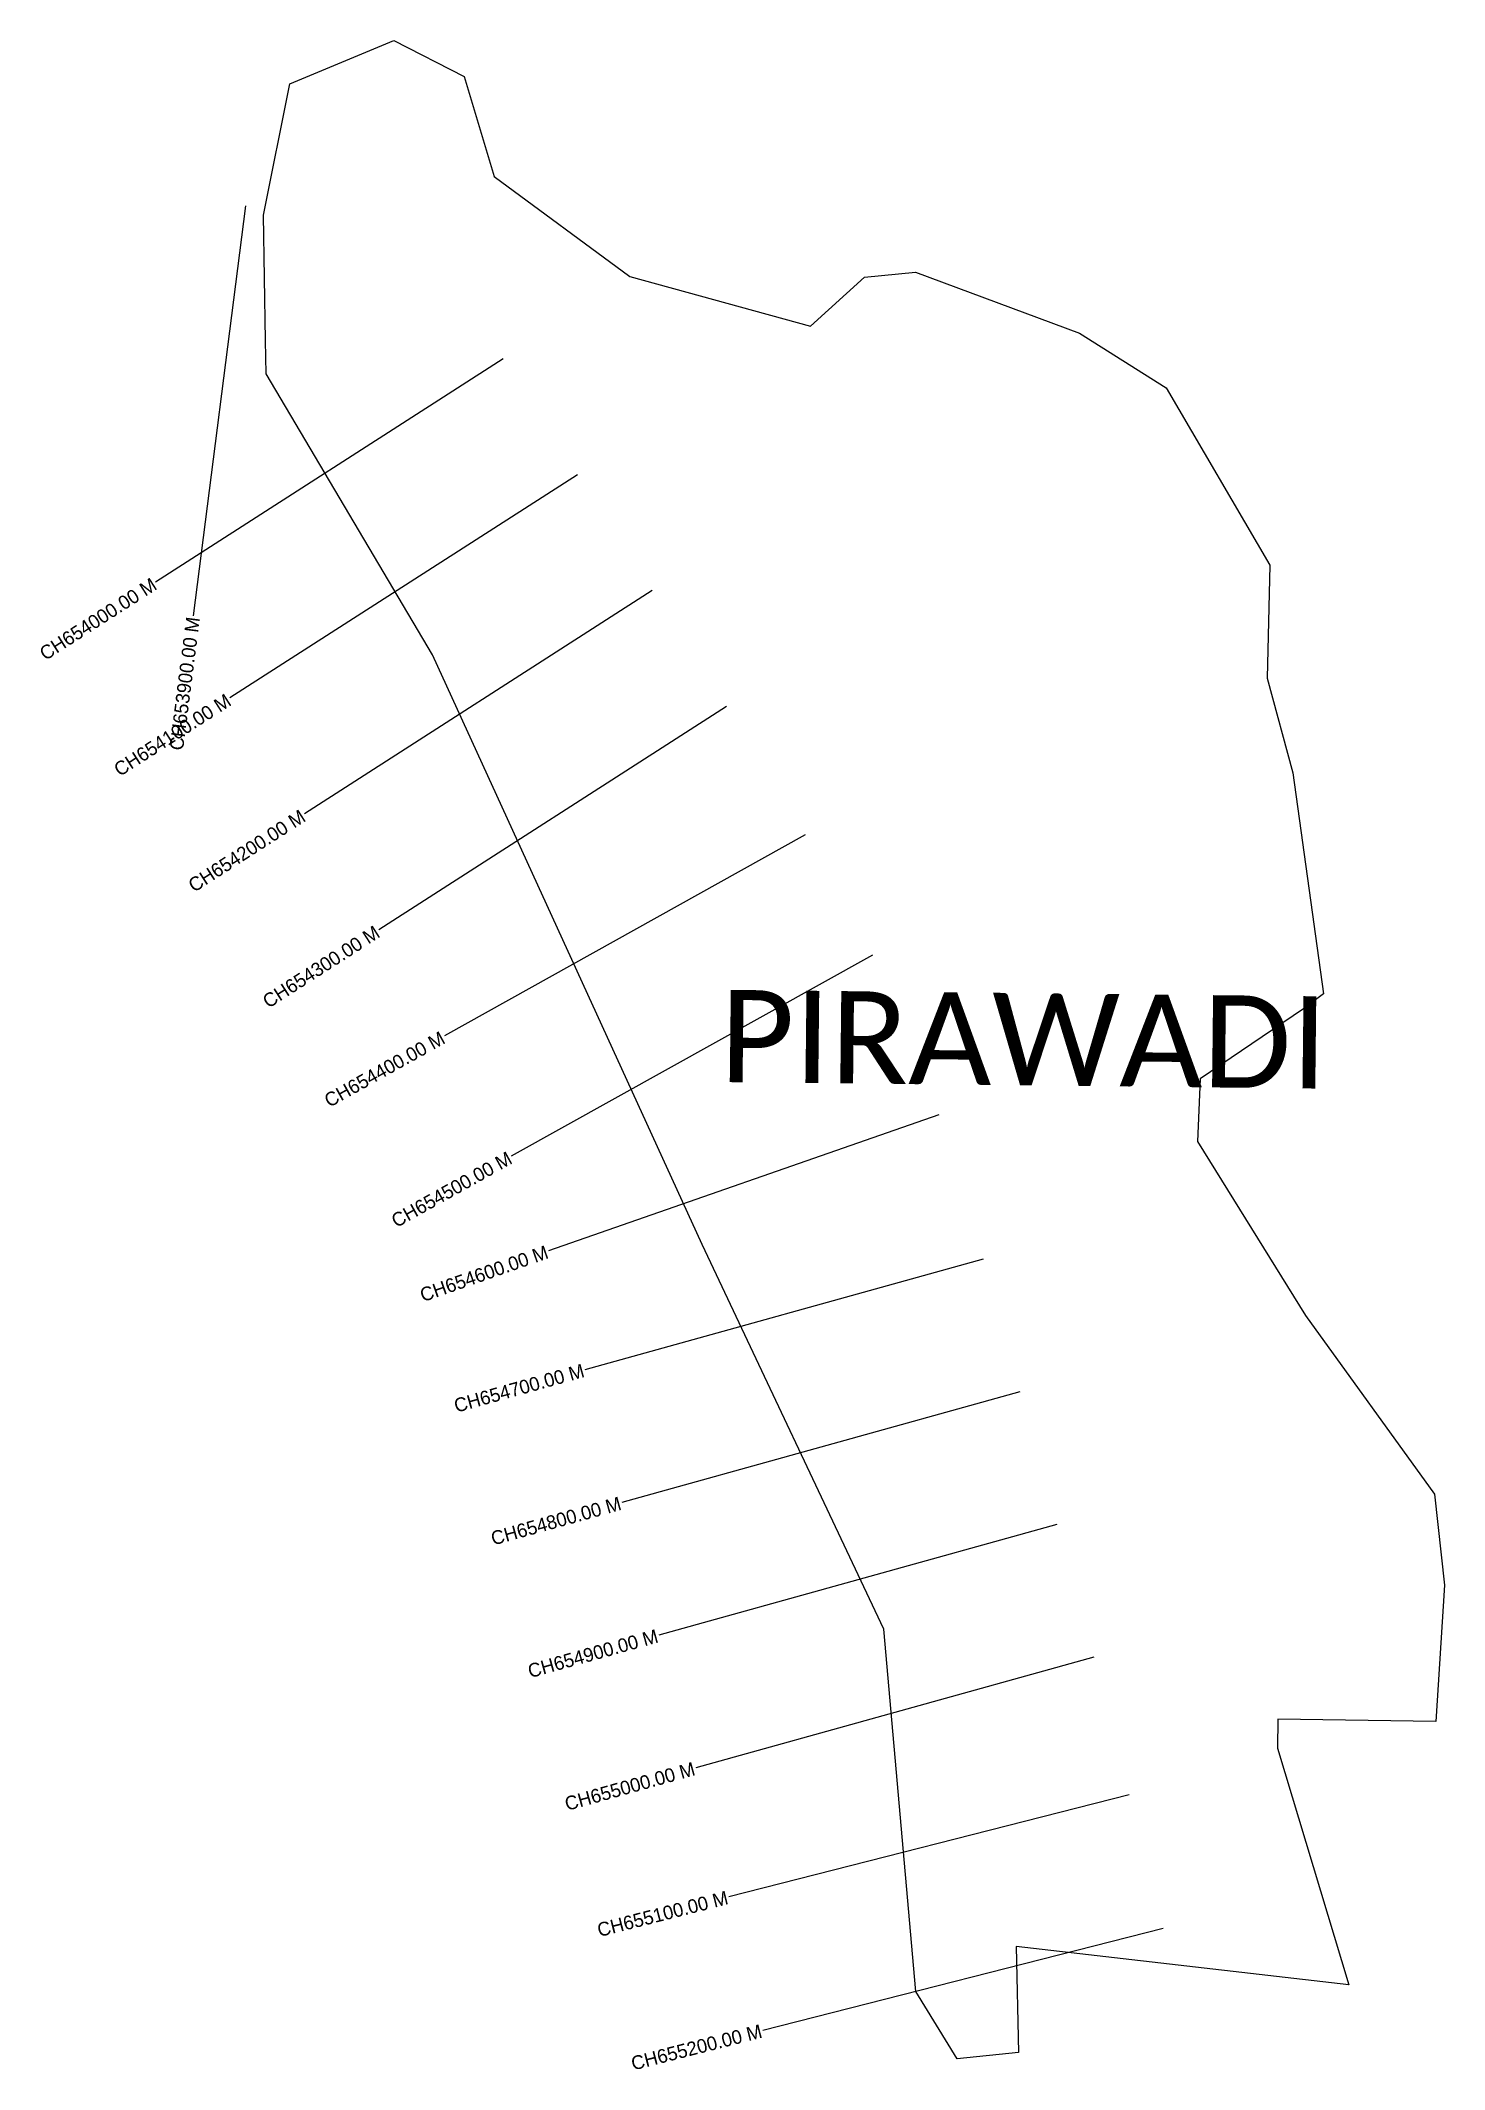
# Model space of a CAD drawing. Header units: metres. Extents: x 332591 to 333610, y 1790385 to 1791858.
import ezdxf
from ezdxf.enums import TextEntityAlignment as Align

# ---------------------------------------------------------------- set-up
doc = ezdxf.new("R2010")
doc.units = ezdxf.units.M
for name, color, linetype in [('CS', 134, 'Continuous'), ('CSMark', 6, 'Continuous'), ('village', 3, 'Continuous'), ('VILLAGE NAME', 250, 'Continuous')]:
    doc.layers.add(name, color=color, linetype=linetype)

msp = doc.modelspace()

# ---------------------------------------------------------------- linework, layer by layer
at = {"layer": 'CS'}
for p, q in [((332739.5, 1791737.7), (332701.5, 1791440.1)), ((332926.6, 1791626.7), (332674.1, 1791464.6)), ((332980.6, 1791542.5), (332728.1, 1791380.5)), ((333034.6, 1791458.4), (332782.2, 1791296.3)), ((333088.6, 1791374.2), (332836.2, 1791212.1)), ((333145.9, 1791281), (332883.8, 1791135.1)), ((333194.6, 1791193.7), (332932.4, 1791047.7)), ((333242.8, 1791077.8), (332959.5, 1790979)), ((333275, 1790973), (332985.9, 1790892.6)), ((333301.8, 1790876.7), (333012.7, 1790796.3)), ((333328.6, 1790780.3), (333039.5, 1790700)), ((333355.4, 1790684), (333066.3, 1790603.6)), ((333381.1, 1790584), (333090.4, 1790509.9)), ((333405.8, 1790487.1), (333115.1, 1790413))]:
    msp.add_line(p, q, dxfattribs=at)
at = {"layer": 'village', "color": 3, "true_color": 0x00ff00}
msp.add_polyline3d([(333610, 1790736.2, 0), (333603.8, 1790637.2, 0), (333489.1, 1790639, 0), (333488.9, 1790618, 0), (333540.7, 1790446.1, 0), (333298.9, 1790474, 0), (333300.6, 1790397.1, 0), (333256.1, 1790392.5, 0), (333226.2, 1790441.4, 0), (333203, 1790704.4, 0), (333071, 1790983.6, 0), (332875.2, 1791411.7, 0), (332754.5, 1791615.7, 0), (332754, 1791640, 0), (332752.4, 1791730.9, 0), (332771.5, 1791826.3, 0), (332847, 1791857.8, 0), (332898.1, 1791831.7, 0), (332920, 1791759, 0), (333018.6, 1791686.5, 0), (333149.7, 1791650.4, 0), (333188.8, 1791686.1, 0), (333225.9, 1791689.7, 0), (333345.1, 1791645.3, 0), (333408, 1791605.7, 0), (333483.1, 1791476.8, 0), (333481.2, 1791394.8, 0), (333499.9, 1791326.1, 0), (333522.3, 1791165.6, 0), (333507.6, 1791154.8, 0), (333432.7, 1791103.9, 0), (333430.7, 1791058.5, 0), (333509.1, 1790932, 0), (333602.8, 1790802.4, 0)], close=True, dxfattribs=at)

# ---------------------------------------------------------------- texts
at = {"layer": 'CSMark'}
for s, rotation, p in [('CH654000.00 M', 32.6965, (332673.3, 1791464.1)), ('CH653900.00 M', 82.7128, (332701.4, 1791439.2)), ('CH654100.00 M', 32.6965, (332727.3, 1791379.9)), ('CH654200.00 M', 32.6965, (332781.3, 1791295.8)), ('CH654300.00 M', 32.6965, (332835.3, 1791211.6)), ('CH654400.00 M', 29.1003, (332882.9, 1791134.6)), ('CH654500.00 M', 29.1003, (332931.6, 1791047.3)), ('CH654600.00 M', 19.2407, (332958.6, 1790978.6)), ('CH654700.00 M', 15.5428, (332985, 1790892.4)), ('CH654800.00 M', 15.5428, (333011.8, 1790796)), ('CH654900.00 M', 15.5428, (333038.6, 1790699.7)), ('CH655000.00 M', 15.5428, (333065.4, 1790603.3)), ('CH655100.00 M', 14.2904, (333089.5, 1790509.7)), ('CH655200.00 M', 14.2904, (333114.1, 1790412.8))]:
    msp.add_text(s, height=10, rotation=rotation, dxfattribs=at).set_placement(p, align=Align.MIDDLE_RIGHT)
at = {"layer": 'VILLAGE NAME', "insert": (333084.3, 1791168.6), "char_height": 66.988, "attachment_point": 1, "rotation": 359.3742}
msp.add_mtext_dynamic_manual_height_columns('{\\fCalibri|b0|i0|c0|p34;PIRAWADI}', width=661.026, gutter_width=334.9, heights=[0], dxfattribs=at)

doc.saveas('drawing.dxf')
